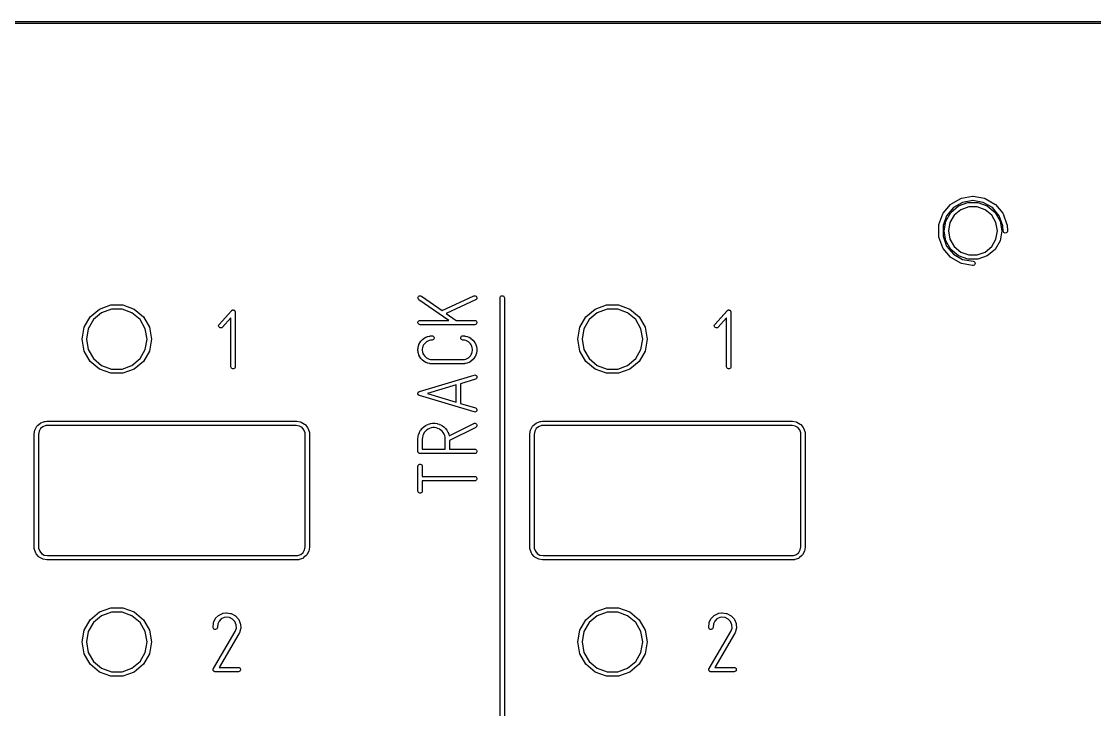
# Model space of a CAD drawing. Extents: x 10 to 493, y -203 to -71.
# Drawn here: x 52.76 to 102.24, y -102.81 to -71.07 of the extents above; entities that cross this region are included whole.
import ezdxf

# ---------------------------------------------------------------- set-up
doc = ezdxf.new("R2010")
doc.units = 0
doc.header["$MEASUREMENT"] = 0
doc.layers.add('BLACK', color=7, linetype='CONTINUOUS')

msp = doc.modelspace()

# ---------------------------------------------------------------- linework, layer by layer
at = {"layer": 'Black'}
for p, q in [((10.16, -71.07), (251.46, -71.07)), ((251.46, -71.17), (10.21, -71.17)), ((96.1046, -79.222), (96.6176, -79.1315)), ((96.6176, -79.1315), (96.6524, -79.1315)), ((96.6524, -79.1315), (97.1654, -79.222)), ((95.2594, -79.9157), (95.5942, -79.5167)), ((95.7361, -79.6587), (95.4239, -80.0308)), ((95.5942, -79.5167), (95.6208, -79.4943)), ((95.6169, -79.8757), (95.9705, -79.5791)), ((95.6208, -79.4943), (96.072, -79.2339)), ((96.1567, -79.4159), (95.7361, -79.6587)), ((95.9705, -79.5791), (96.4042, -79.4212)), ((96.439, -79.6182), (96.0705, -79.7523)), ((96.072, -79.2339), (96.1046, -79.222)), ((96.072, -79.2339), (96.072, -79.2339)), ((96.635, -79.3315), (96.1567, -79.4159)), ((96.4042, -79.4212), (96.8658, -79.4212)), ((96.831, -79.6182), (96.439, -79.6182)), ((97.1133, -79.4159), (96.635, -79.3315)), ((97.1995, -79.7523), (96.831, -79.6182)), ((96.8658, -79.4212), (97.2995, -79.5791)), ((97.5339, -79.6587), (97.1133, -79.4159)), ((97.1654, -79.222), (97.198, -79.2339)), ((97.198, -79.2339), (97.6492, -79.4943)), ((97.2995, -79.5791), (97.6531, -79.8757)), ((97.8461, -80.0308), (97.5339, -79.6587)), ((97.6492, -79.4943), (97.6758, -79.5167)), ((97.6758, -79.5167), (98.0106, -79.9157)), ((95.0638, -80.4353), (95.242, -79.9458)), ((95.242, -79.9458), (95.2594, -79.9157)), ((95.4239, -80.0308), (95.2578, -80.4872)), ((95.3861, -80.2755), (95.6169, -79.8757)), ((95.7701, -80.0043), (95.5741, -80.3439)), ((96.0705, -79.7523), (95.7701, -80.0043)), ((97.4999, -80.0043), (97.1995, -79.7523)), ((97.6959, -80.3439), (97.4999, -80.0043)), ((97.6531, -79.8757), (97.8839, -80.2755)), ((98.0137, -80.4914), (97.8461, -80.0308)), ((98.0106, -79.9157), (98.028, -79.9458)), ((98.028, -79.9458), (98.2062, -80.4353)), ((95.0578, -80.4695), (95.0638, -80.4353)), ((95.0578, -80.9905), (95.0578, -80.4695)), ((95.2578, -80.4872), (95.2578, -80.9728)), ((95.306, -80.73), (95.3861, -80.2755)), ((95.5741, -80.3439), (95.506, -80.73)), ((97.764, -80.73), (97.6959, -80.3439)), ((97.8839, -80.2755), (97.964, -80.73)), ((98.0354, -80.7387), (98.0137, -80.4914)), ((98.2062, -80.4353), (98.2084, -80.4482)), ((98.2084, -80.4482), (98.2118, -80.4608)), ((98.2118, -80.4608), (98.2346, -80.7213)), ((95.0638, -81.0247), (95.0578, -80.9905)), ((95.242, -81.5142), (95.0638, -81.0247)), ((95.2578, -80.9728), (95.4239, -81.4292)), ((95.3861, -81.1845), (95.306, -80.73)), ((95.506, -80.73), (95.5741, -81.1161)), ((95.5741, -81.1161), (95.7701, -81.4557)), ((97.4999, -81.4557), (97.6959, -81.1161)), ((97.6959, -81.1161), (97.764, -80.73)), ((97.964, -80.73), (97.8839, -81.1845)), ((98.0444, -80.7723), (98.0354, -80.7387)), ((98.0643, -80.8007), (98.0444, -80.7723)), ((98.0927, -80.8206), (98.0643, -80.8007)), ((98.1263, -80.8296), (98.0927, -80.8206)), ((98.1609, -80.8266), (98.1263, -80.8296)), ((98.1924, -80.8119), (98.1609, -80.8266)), ((98.2169, -80.7874), (98.1924, -80.8119)), ((98.2316, -80.7559), (98.2169, -80.7874)), ((98.2346, -80.7213), (98.2316, -80.7559)), ((95.2594, -81.5443), (95.242, -81.5142)), ((95.5942, -81.9433), (95.2594, -81.5443)), ((95.6169, -81.5843), (95.3861, -81.1845)), ((95.4239, -81.4292), (95.7361, -81.8013)), ((95.9705, -81.8809), (95.6169, -81.5843)), ((95.7701, -81.4557), (96.0705, -81.7077)), ((97.1995, -81.7077), (97.4999, -81.4557)), ((97.6531, -81.5843), (97.2995, -81.8809)), ((97.8839, -81.1845), (97.6531, -81.5843)), ((95.6208, -81.9657), (95.5942, -81.9433)), ((96.072, -82.2261), (95.6208, -81.9657)), ((95.7361, -81.8013), (96.1567, -82.0441)), ((96.4042, -82.0388), (95.9705, -81.8809)), ((96.0705, -81.7077), (96.439, -81.8418)), ((96.1567, -82.0441), (96.6524, -82.1315)), ((96.8658, -82.0388), (96.4042, -82.0388)), ((96.439, -81.8418), (96.831, -81.8418)), ((96.6524, -82.1315), (96.685, -82.1434)), ((96.685, -82.1434), (96.7116, -82.1657)), ((96.831, -81.8418), (97.1995, -81.7077)), ((97.2995, -81.8809), (96.8658, -82.0388)), ((96.1046, -82.238), (96.072, -82.2261)), ((96.6176, -82.3285), (96.1046, -82.238)), ((96.6524, -82.3285), (96.6176, -82.3285)), ((96.685, -82.3166), (96.6524, -82.3285)), ((96.7116, -82.2943), (96.685, -82.3166)), ((96.7116, -82.1657), (96.729, -82.1958)), ((96.729, -82.2642), (96.7116, -82.2943)), ((96.729, -82.1958), (96.735, -82.23)), ((96.735, -82.23), (96.729, -82.2642)), ((71.0403, -83.8158), (71.0491, -83.7822)), ((71.0435, -83.8504), (71.0403, -83.8158)), ((71.0584, -83.8818), (71.0435, -83.8504)), ((71.0491, -83.7822), (71.0689, -83.7537)), ((71.0831, -83.9062), (71.0584, -83.8818)), ((71.0689, -83.7537), (71.0973, -83.7336)), ((72.4579, -84.858), (71.0831, -83.9062)), ((71.0973, -83.7336), (71.1308, -83.7244)), ((71.1308, -83.7244), (71.1654, -83.7273)), ((71.1654, -83.7273), (71.1969, -83.7418)), ((71.1969, -83.7418), (72.1539, -84.4043)), ((72.1539, -84.4043), (73.6183, -83.7331)), ((73.7017, -83.9149), (72.3451, -84.5367)), ((73.6183, -83.7331), (73.6519, -83.7243)), ((73.6519, -83.7243), (73.6865, -83.7276)), ((73.6865, -83.7276), (73.7179, -83.7425)), ((73.7302, -83.8952), (73.7017, -83.9149)), ((73.7179, -83.7425), (73.7423, -83.7672)), ((73.7504, -83.8669), (73.7302, -83.8952)), ((73.7423, -83.7672), (73.7568, -83.7988)), ((73.7596, -83.8334), (73.7504, -83.8669)), ((73.7568, -83.7988), (73.7596, -83.8334)), ((74.83, -83.821), (74.836, -83.7868)), ((74.83, -137.795), (74.83, -83.821)), ((74.836, -83.7868), (74.8534, -83.7567)), ((74.8534, -83.7567), (74.88, -83.7344)), ((74.88, -83.7344), (74.9126, -83.7225)), ((74.9126, -83.7225), (74.9474, -83.7225)), ((74.9474, -83.7225), (74.98, -83.7344)), ((74.98, -83.7344), (75.0066, -83.7567)), ((75.0066, -83.7567), (75.024, -83.7868)), ((75.024, -83.7868), (75.03, -83.821)), ((75.03, -83.821), (75.03, -137.795)), ((55.9243, -84.6965), (56.35, -84.3394)), ((56.45, -84.5126), (56.0775, -84.8251)), ((56.35, -84.3394), (56.8722, -84.1493)), ((56.9069, -84.3463), (56.45, -84.5126)), ((56.8722, -84.1493), (57.4278, -84.1493)), ((57.3931, -84.3463), (56.9069, -84.3463)), ((57.85, -84.5126), (57.3931, -84.3463)), ((57.4278, -84.1493), (57.95, -84.3394)), ((58.2225, -84.8251), (57.85, -84.5126)), ((57.95, -84.3394), (58.3757, -84.6965)), ((61.8727, -85.0421), (62.4397, -84.4121)), ((62.4397, -84.4121), (62.452, -84.4025)), ((62.452, -84.4025), (62.464, -84.3924)), ((62.464, -84.3924), (62.4657, -84.3918)), ((62.4657, -84.3918), (62.467, -84.3907)), ((62.467, -84.3907), (62.4819, -84.3859)), ((62.4819, -84.3859), (62.4966, -84.3805)), ((62.4966, -84.3805), (62.4984, -84.3805)), ((62.4984, -84.3805), (62.5001, -84.38)), ((62.5001, -84.38), (62.5157, -84.3805)), ((62.5157, -84.3805), (62.5314, -84.3805)), ((62.5314, -84.3805), (62.533, -84.3811)), ((62.533, -84.3811), (62.5348, -84.3812)), ((62.5348, -84.3812), (62.5493, -84.387)), ((62.5493, -84.387), (62.564, -84.3924)), ((62.564, -84.3924), (62.5653, -84.3935)), ((62.5653, -84.3935), (62.567, -84.3942)), ((62.567, -84.3942), (62.5786, -84.4047)), ((62.5786, -84.4047), (62.5906, -84.4147)), ((62.5906, -84.4147), (62.5915, -84.4162)), ((62.5915, -84.4162), (62.5928, -84.4174)), ((62.5928, -84.4174), (62.6001, -84.4312)), ((62.6001, -84.4312), (62.608, -84.4448)), ((62.608, -84.4448), (62.6083, -84.4465)), ((62.6083, -84.4465), (62.6091, -84.4481)), ((62.6091, -84.4481), (62.6113, -84.4636)), ((62.6113, -84.4636), (62.614, -84.479)), ((62.614, -84.479), (62.614, -86.999)), ((72.3451, -84.5367), (72.8092, -84.858)), ((78.7843, -84.6965), (79.21, -84.3394)), ((79.31, -84.5126), (78.9375, -84.8251)), ((79.21, -84.3394), (79.7322, -84.1493)), ((79.7669, -84.3463), (79.31, -84.5126)), ((79.7322, -84.1493), (80.2878, -84.1493)), ((80.2531, -84.3463), (79.7669, -84.3463)), ((80.71, -84.5126), (80.2531, -84.3463)), ((80.2878, -84.1493), (80.81, -84.3394)), ((81.0825, -84.8251), (80.71, -84.5126)), ((80.81, -84.3394), (81.2357, -84.6965)), ((84.7327, -85.0421), (85.2997, -84.4121)), ((85.2997, -84.4121), (85.312, -84.4025)), ((85.312, -84.4025), (85.324, -84.3924)), ((85.324, -84.3924), (85.3257, -84.3918)), ((85.3257, -84.3918), (85.327, -84.3907)), ((85.327, -84.3907), (85.3419, -84.3859)), ((85.3419, -84.3859), (85.3566, -84.3805)), ((85.3566, -84.3805), (85.3584, -84.3805)), ((85.3584, -84.3805), (85.3601, -84.38)), ((85.3601, -84.38), (85.3757, -84.3805)), ((85.3757, -84.3805), (85.3914, -84.3805)), ((85.3914, -84.3805), (85.393, -84.3811)), ((85.393, -84.3811), (85.3948, -84.3812)), ((85.3948, -84.3812), (85.4093, -84.387)), ((85.4093, -84.387), (85.424, -84.3924)), ((85.424, -84.3924), (85.4253, -84.3935)), ((85.4253, -84.3935), (85.427, -84.3942)), ((85.427, -84.3942), (85.4386, -84.4047)), ((85.4386, -84.4047), (85.4506, -84.4147)), ((85.4506, -84.4147), (85.4515, -84.4162)), ((85.4515, -84.4162), (85.4528, -84.4174)), ((85.4528, -84.4174), (85.4601, -84.4312)), ((85.4601, -84.4312), (85.468, -84.4448)), ((85.468, -84.4448), (85.4683, -84.4465)), ((85.4683, -84.4465), (85.4691, -84.4481)), ((85.4691, -84.4481), (85.4713, -84.4636)), ((85.4713, -84.4636), (85.474, -84.479)), ((85.474, -84.479), (85.474, -86.999)), ((55.6465, -85.1778), (55.9243, -84.6965)), ((56.0775, -84.8251), (55.8344, -85.2462)), ((58.4656, -85.2462), (58.2225, -84.8251)), ((58.3757, -84.6965), (58.6535, -85.1778)), ((61.8471, -85.1055), (61.8543, -85.0716)), ((61.8519, -85.1399), (61.8471, -85.1055)), ((61.8543, -85.0716), (61.8727, -85.0421)), ((62.414, -84.7396), (62.0213, -85.1759)), ((62.414, -86.999), (62.414, -84.7396)), ((71.0415, -84.9406), (71.0534, -84.908)), ((71.0415, -84.9754), (71.0415, -84.9406)), ((71.0534, -85.008), (71.0415, -84.9754)), ((71.0534, -84.908), (71.0757, -84.8814)), ((71.0757, -85.0346), (71.0534, -85.008)), ((71.0757, -84.8814), (71.1058, -84.864)), ((71.1058, -85.052), (71.0757, -85.0346)), ((71.1058, -84.864), (71.14, -84.858)), ((71.14, -85.058), (71.1058, -85.052)), ((71.14, -84.858), (72.4579, -84.858)), ((72.778, -85.058), (71.14, -85.058)), ((73.66, -85.058), (72.778, -85.058)), ((72.8092, -84.858), (73.66, -84.858)), ((73.66, -84.858), (73.6942, -84.864)), ((73.6942, -85.052), (73.66, -85.058)), ((73.6942, -84.864), (73.7243, -84.8814)), ((73.7243, -85.0346), (73.6942, -85.052)), ((73.7243, -84.8814), (73.7466, -84.908)), ((73.7466, -85.008), (73.7243, -85.0346)), ((73.7466, -84.908), (73.7585, -84.9406)), ((73.7585, -84.9754), (73.7466, -85.008)), ((73.7585, -84.9406), (73.7585, -84.9754)), ((78.5065, -85.1778), (78.7843, -84.6965)), ((78.9375, -84.8251), (78.6944, -85.2462)), ((81.3256, -85.2462), (81.0825, -84.8251)), ((81.2357, -84.6965), (81.5135, -85.1778)), ((84.7071, -85.1055), (84.7143, -85.0716)), ((84.7119, -85.1399), (84.7071, -85.1055)), ((84.7143, -85.0716), (84.7327, -85.0421)), ((85.274, -84.7396), (84.8813, -85.1759)), ((85.274, -86.999), (85.274, -84.7396)), ((55.55, -85.725), (55.6465, -85.1778)), ((55.8344, -85.2462), (55.75, -85.725)), ((58.55, -85.725), (58.4656, -85.2462)), ((58.6535, -85.1778), (58.75, -85.725)), ((61.8682, -85.1706), (61.8519, -85.1399)), ((61.894, -85.1938), (61.8682, -85.1706)), ((61.9262, -85.2068), (61.894, -85.1938)), ((61.9609, -85.208), (61.9262, -85.2068)), ((61.994, -85.1973), (61.9609, -85.208)), ((62.0213, -85.1759), (61.994, -85.1973)), ((71.4123, -85.633), (71.4883, -85.603)), ((71.4883, -85.603), (71.4959, -85.6014)), ((71.4959, -85.6014), (71.503, -85.5984)), ((71.503, -85.5984), (71.583, -85.5804)), ((71.583, -85.5804), (71.5904, -85.5801)), ((71.5904, -85.5801), (71.5976, -85.5783)), ((71.5976, -85.5783), (71.6786, -85.5723)), ((71.6786, -85.5723), (71.7132, -85.5758)), ((71.7132, -85.5758), (71.7444, -85.5909)), ((71.7444, -85.5909), (71.7687, -85.6157)), ((73.0313, -85.6157), (73.0556, -85.5909)), ((73.0556, -85.5909), (73.0868, -85.5758)), ((73.0868, -85.5758), (73.1214, -85.5723)), ((73.1214, -85.5723), (73.2024, -85.5783)), ((73.2024, -85.5783), (73.2096, -85.5801)), ((73.2096, -85.5801), (73.217, -85.5804)), ((73.217, -85.5804), (73.297, -85.5984)), ((73.297, -85.5984), (73.3041, -85.6014)), ((73.3041, -85.6014), (73.3117, -85.603)), ((73.3117, -85.603), (73.3877, -85.633)), ((78.41, -85.725), (78.5065, -85.1778)), ((78.6944, -85.2462), (78.61, -85.725)), ((81.41, -85.725), (81.3256, -85.2462)), ((81.5135, -85.1778), (81.61, -85.725)), ((84.7282, -85.1706), (84.7119, -85.1399)), ((84.754, -85.1938), (84.7282, -85.1706)), ((84.7862, -85.2068), (84.754, -85.1938)), ((84.8209, -85.208), (84.7862, -85.2068)), ((84.854, -85.1973), (84.8209, -85.208)), ((84.8813, -85.1759), (84.854, -85.1973)), ((55.6465, -86.2722), (55.55, -85.725)), ((55.75, -85.725), (55.8344, -86.2038)), ((58.4656, -86.2038), (58.55, -85.725)), ((58.75, -85.725), (58.6535, -86.2722)), ((71.0431, -86.1622), (71.0551, -86.0822)), ((71.0551, -86.0822), (71.0575, -86.075)), ((71.0575, -86.075), (71.0584, -86.0676)), ((71.0584, -86.0676), (71.0824, -85.9896)), ((71.0824, -85.9896), (71.0857, -85.9832)), ((71.0857, -85.9832), (71.0876, -85.9762)), ((71.0876, -85.9762), (71.1226, -85.9022)), ((71.1226, -85.9022), (71.1272, -85.8957)), ((71.1272, -85.8957), (71.1306, -85.8884)), ((71.1306, -85.8884), (71.1766, -85.8214)), ((71.1766, -85.8214), (71.1818, -85.8161)), ((71.1818, -85.8161), (71.1859, -85.8098)), ((71.1859, -85.8098), (71.2419, -85.7498)), ((71.2419, -85.7498), (71.2475, -85.7456)), ((71.2475, -85.7456), (71.2521, -85.7403)), ((71.2715, -86.0553), (71.2518, -86.1192)), ((71.2521, -85.7403), (71.3151, -85.6893)), ((71.3, -85.995), (71.2715, -86.0553)), ((71.3372, -85.9408), (71.3, -85.995)), ((71.3151, -85.6893), (71.322, -85.6855)), ((71.322, -85.6855), (71.328, -85.6804)), ((71.328, -85.6804), (71.399, -85.6394)), ((71.3833, -85.8913), (71.3372, -85.9408)), ((71.4348, -85.8497), (71.3833, -85.8913)), ((71.399, -85.6394), (71.406, -85.6369)), ((71.406, -85.6369), (71.4123, -85.633)), ((71.4926, -85.8163), (71.4348, -85.8497)), ((71.5545, -85.7919), (71.4926, -85.8163)), ((71.6197, -85.7772), (71.5545, -85.7919)), ((71.6934, -85.7717), (71.6197, -85.7772)), ((71.727, -85.7632), (71.6934, -85.7717)), ((71.7558, -85.7436), (71.727, -85.7632)), ((71.7761, -85.7155), (71.7558, -85.7436)), ((71.7687, -85.6157), (71.7829, -85.6474)), ((71.7855, -85.682), (71.7761, -85.7155)), ((71.7829, -85.6474), (71.7855, -85.682)), ((73.0145, -85.682), (73.0171, -85.6474)), ((73.0239, -85.7155), (73.0145, -85.682)), ((73.0171, -85.6474), (73.0313, -85.6157)), ((73.0442, -85.7436), (73.0239, -85.7155)), ((73.0729, -85.7632), (73.0442, -85.7436)), ((73.1066, -85.7717), (73.0729, -85.7632)), ((73.1803, -85.7772), (73.1066, -85.7717)), ((73.2455, -85.7919), (73.1803, -85.7772)), ((73.3074, -85.8163), (73.2455, -85.7919)), ((73.3652, -85.8497), (73.3074, -85.8163)), ((73.4167, -85.8913), (73.3652, -85.8497)), ((73.3877, -85.633), (73.394, -85.6369)), ((73.394, -85.6369), (73.401, -85.6394)), ((73.401, -85.6394), (73.472, -85.6804)), ((73.4628, -85.9408), (73.4167, -85.8913)), ((73.5, -85.995), (73.4628, -85.9408)), ((73.472, -85.6804), (73.478, -85.6855)), ((73.478, -85.6855), (73.4849, -85.6893)), ((73.4849, -85.6893), (73.5479, -85.7403)), ((73.5285, -86.0553), (73.5, -85.995)), ((73.5482, -86.1192), (73.5285, -86.0553)), ((73.5479, -85.7403), (73.5525, -85.7456)), ((73.5525, -85.7456), (73.5581, -85.7498)), ((73.5581, -85.7498), (73.6141, -85.8098)), ((73.6141, -85.8098), (73.6182, -85.816)), ((73.6182, -85.816), (73.6234, -85.8214)), ((73.6234, -85.8214), (73.6694, -85.8884)), ((73.6694, -85.8884), (73.6728, -85.8957)), ((73.6728, -85.8957), (73.6774, -85.9022)), ((73.6774, -85.9022), (73.7124, -85.9762)), ((73.7124, -85.9762), (73.7143, -85.9832)), ((73.7143, -85.9832), (73.7176, -85.9896)), ((73.7176, -85.9896), (73.7416, -86.0676)), ((73.7416, -86.0676), (73.7425, -86.075)), ((73.7425, -86.075), (73.7449, -86.0822)), ((73.7449, -86.0822), (73.7569, -86.1622)), ((78.5065, -86.2722), (78.41, -85.725)), ((78.61, -85.725), (78.6944, -86.2038)), ((81.3256, -86.2038), (81.41, -85.725)), ((81.61, -85.725), (81.5135, -86.2722)), ((55.9243, -86.7535), (55.6465, -86.2722)), ((55.8344, -86.2038), (56.0775, -86.6249)), ((58.2225, -86.6249), (58.4656, -86.2038)), ((58.6535, -86.2722), (58.3757, -86.7535)), ((71.042, -86.177), (71.0433, -86.1696)), ((71.042, -86.259), (71.042, -86.177)), ((71.0433, -86.2664), (71.042, -86.259)), ((71.0433, -86.1696), (71.0431, -86.1622)), ((71.0431, -86.2738), (71.0433, -86.2664)), ((71.0551, -86.3538), (71.0431, -86.2738)), ((71.0575, -86.361), (71.0551, -86.3538)), ((71.0584, -86.3684), (71.0575, -86.361)), ((71.0824, -86.4464), (71.0584, -86.3684)), ((71.0857, -86.4528), (71.0824, -86.4464)), ((71.0876, -86.4598), (71.0857, -86.4528)), ((71.1226, -86.5338), (71.0876, -86.4598)), ((71.1272, -86.5403), (71.1226, -86.5338)), ((71.1306, -86.5476), (71.1272, -86.5403)), ((71.1766, -86.6146), (71.1306, -86.5476)), ((71.2518, -86.1192), (71.242, -86.1845)), ((71.242, -86.1845), (71.242, -86.2515)), ((71.242, -86.2515), (71.2518, -86.3168)), ((71.2518, -86.3168), (71.2715, -86.3807)), ((71.2715, -86.3807), (71.3, -86.441)), ((71.3, -86.441), (71.3372, -86.4952)), ((71.3372, -86.4952), (71.3833, -86.5447)), ((71.3833, -86.5447), (71.4348, -86.5863)), ((71.4348, -86.5863), (71.4926, -86.6197)), ((73.3074, -86.6197), (73.3652, -86.5863)), ((73.3652, -86.5863), (73.4167, -86.5447)), ((73.4167, -86.5447), (73.4628, -86.4952)), ((73.4628, -86.4952), (73.5, -86.441)), ((73.5, -86.441), (73.5285, -86.3807)), ((73.5285, -86.3807), (73.5482, -86.3168)), ((73.558, -86.1845), (73.5482, -86.1192)), ((73.5482, -86.3168), (73.558, -86.2515)), ((73.558, -86.2515), (73.558, -86.1845)), ((73.6694, -86.5476), (73.6234, -86.6146)), ((73.6728, -86.5403), (73.6694, -86.5476)), ((73.6774, -86.5338), (73.6728, -86.5403)), ((73.7124, -86.4598), (73.6774, -86.5338)), ((73.7143, -86.4528), (73.7124, -86.4598)), ((73.7176, -86.4464), (73.7143, -86.4528)), ((73.7416, -86.3684), (73.7176, -86.4464)), ((73.7425, -86.361), (73.7416, -86.3684)), ((73.7449, -86.3538), (73.7425, -86.361)), ((73.7569, -86.2738), (73.7449, -86.3538)), ((73.7569, -86.1622), (73.7567, -86.1696)), ((73.7567, -86.1696), (73.758, -86.177)), ((73.758, -86.259), (73.7567, -86.2664)), ((73.7567, -86.2664), (73.7569, -86.2738)), ((73.758, -86.177), (73.758, -86.259)), ((78.7843, -86.7535), (78.5065, -86.2722)), ((78.6944, -86.2038), (78.9375, -86.6249)), ((81.0825, -86.6249), (81.3256, -86.2038)), ((81.5135, -86.2722), (81.2357, -86.7535)), ((56.35, -87.1106), (55.9243, -86.7535)), ((56.0775, -86.6249), (56.45, -86.9374)), ((56.45, -86.9374), (56.9069, -87.1037)), ((57.3931, -87.1037), (57.85, -86.9374)), ((57.85, -86.9374), (58.2225, -86.6249)), ((58.3757, -86.7535), (57.95, -87.1106)), ((62.42, -87.0332), (62.414, -86.999)), ((62.4374, -87.0633), (62.42, -87.0332)), ((62.464, -87.0856), (62.4374, -87.0633)), ((62.4966, -87.0975), (62.464, -87.0856)), ((62.5314, -87.0975), (62.4966, -87.0975)), ((62.564, -87.0856), (62.5314, -87.0975)), ((62.5906, -87.0633), (62.564, -87.0856)), ((62.608, -87.0332), (62.5906, -87.0633)), ((62.614, -86.999), (62.608, -87.0332)), ((71.1818, -86.6199), (71.1766, -86.6146)), ((71.1859, -86.6262), (71.1818, -86.6199)), ((71.2419, -86.6862), (71.1859, -86.6262)), ((71.2475, -86.6904), (71.2419, -86.6862)), ((71.2521, -86.6957), (71.2475, -86.6904)), ((71.3151, -86.7467), (71.2521, -86.6957)), ((71.322, -86.7505), (71.3151, -86.7467)), ((71.328, -86.7556), (71.322, -86.7505)), ((71.399, -86.7966), (71.328, -86.7556)), ((71.406, -86.7991), (71.399, -86.7966)), ((71.4123, -86.803), (71.406, -86.7991)), ((71.4883, -86.833), (71.4123, -86.803)), ((71.4959, -86.8346), (71.4883, -86.833)), ((71.4926, -86.6197), (71.5545, -86.6441)), ((71.503, -86.8376), (71.4959, -86.8346)), ((71.583, -86.8556), (71.503, -86.8376)), ((71.5545, -86.6441), (71.6197, -86.6588)), ((71.5904, -86.8559), (71.583, -86.8556)), ((71.5976, -86.8577), (71.5904, -86.8559)), ((71.6786, -86.8637), (71.5976, -86.8577)), ((71.6197, -86.6588), (71.6897, -86.664)), ((71.6823, -86.8634), (71.6786, -86.8637)), ((71.686, -86.864), (71.6823, -86.8634)), ((73.114, -86.864), (71.686, -86.864)), ((71.6897, -86.664), (73.1103, -86.664)), ((73.1103, -86.664), (73.1803, -86.6588)), ((73.1177, -86.8634), (73.114, -86.864)), ((73.1214, -86.8637), (73.1177, -86.8634)), ((73.2024, -86.8577), (73.1214, -86.8637)), ((73.1803, -86.6588), (73.2455, -86.6441)), ((73.2096, -86.8559), (73.2024, -86.8577)), ((73.217, -86.8556), (73.2096, -86.8559)), ((73.297, -86.8376), (73.217, -86.8556)), ((73.2455, -86.6441), (73.3074, -86.6197)), ((73.3041, -86.8346), (73.297, -86.8376)), ((73.3117, -86.833), (73.3041, -86.8346)), ((73.3877, -86.803), (73.3117, -86.833)), ((73.394, -86.7991), (73.3877, -86.803)), ((73.401, -86.7966), (73.394, -86.7991)), ((73.472, -86.7556), (73.401, -86.7966)), ((73.478, -86.7505), (73.472, -86.7556)), ((73.4849, -86.7467), (73.478, -86.7505)), ((73.5479, -86.6957), (73.4849, -86.7467)), ((73.5525, -86.6904), (73.5479, -86.6957)), ((73.5581, -86.6862), (73.5525, -86.6904)), ((73.6141, -86.6262), (73.5581, -86.6862)), ((73.6182, -86.62), (73.6141, -86.6262)), ((73.6234, -86.6146), (73.6182, -86.62)), ((79.21, -87.1106), (78.7843, -86.7535)), ((78.9375, -86.6249), (79.31, -86.9374)), ((79.31, -86.9374), (79.7669, -87.1037)), ((80.2531, -87.1037), (80.71, -86.9374)), ((80.71, -86.9374), (81.0825, -86.6249)), ((81.2357, -86.7535), (80.81, -87.1106)), ((85.28, -87.0332), (85.274, -86.999)), ((85.2974, -87.0633), (85.28, -87.0332)), ((85.324, -87.0856), (85.2974, -87.0633)), ((85.3566, -87.0975), (85.324, -87.0856)), ((85.3914, -87.0975), (85.3566, -87.0975)), ((85.424, -87.0856), (85.3914, -87.0975)), ((85.4506, -87.0633), (85.424, -87.0856)), ((85.468, -87.0332), (85.4506, -87.0633)), ((85.474, -86.999), (85.468, -87.0332)), ((56.8722, -87.3007), (56.35, -87.1106)), ((57.4278, -87.3007), (56.8722, -87.3007)), ((56.9069, -87.1037), (57.3931, -87.1037)), ((57.95, -87.1106), (57.4278, -87.3007)), ((71.1113, -88.1382), (73.6313, -87.3822)), ((73.6887, -87.5738), (73.004, -87.7792)), ((73.6313, -87.3822), (73.6658, -87.3782)), ((73.6658, -87.3782), (73.6996, -87.3862)), ((73.7198, -87.5582), (73.6887, -87.5738)), ((73.6996, -87.3862), (73.7286, -87.4052)), ((73.7436, -87.5329), (73.7198, -87.5582)), ((73.7286, -87.4052), (73.7493, -87.4331)), ((73.7573, -87.501), (73.7436, -87.5329)), ((73.7493, -87.4331), (73.7593, -87.4663)), ((73.7593, -87.4663), (73.7573, -87.501)), ((79.7322, -87.3007), (79.21, -87.1106)), ((80.2878, -87.3007), (79.7322, -87.3007)), ((79.7669, -87.1037), (80.2531, -87.1037)), ((80.81, -87.1106), (80.2878, -87.3007)), ((72.804, -87.8392), (71.488, -88.234)), ((72.804, -88.6288), (72.804, -87.8392)), ((73.004, -87.7792), (73.004, -88.6888)), ((71.0407, -88.2223), (71.0423, -88.2168)), ((71.0414, -88.234), (71.0407, -88.2223)), ((71.0407, -88.2457), (71.0414, -88.234)), ((71.0423, -88.2512), (71.0407, -88.2457)), ((71.0423, -88.2168), (71.0427, -88.211)), ((71.0427, -88.257), (71.0423, -88.2512)), ((71.0427, -88.211), (71.0473, -88.2003)), ((71.0473, -88.2677), (71.0427, -88.257)), ((71.0473, -88.2003), (71.0507, -88.1891)), ((71.0507, -88.2789), (71.0473, -88.2677)), ((71.0507, -88.1891), (71.0541, -88.1844)), ((71.0541, -88.2836), (71.0507, -88.2789)), ((71.0541, -88.1844), (71.0564, -88.1791)), ((71.0564, -88.2889), (71.0541, -88.2836)), ((71.0564, -88.1791), (71.0644, -88.1706)), ((71.0644, -88.2974), (71.0564, -88.2889)), ((71.0644, -88.1706), (71.0714, -88.1612)), ((71.0714, -88.3068), (71.0644, -88.2974)), ((71.0714, -88.1612), (71.0763, -88.158)), ((71.0763, -88.31), (71.0714, -88.3068)), ((71.0763, -88.158), (71.0802, -88.1538)), ((71.0802, -88.3142), (71.0763, -88.31)), ((71.0802, -88.1538), (71.0907, -88.1486)), ((71.0907, -88.3194), (71.0802, -88.3142)), ((71.0907, -88.1486), (71.1004, -88.1422)), ((71.1004, -88.3258), (71.0907, -88.3194)), ((71.1004, -88.1422), (71.1061, -88.1408)), ((71.1061, -88.3272), (71.1004, -88.3258)), ((71.1061, -88.1408), (71.1113, -88.1382)), ((71.1113, -88.3298), (71.1061, -88.3272)), ((73.6313, -89.0858), (71.1113, -88.3298)), ((71.488, -88.234), (72.804, -88.6288)), ((73.004, -88.6888), (73.6887, -88.8942)), ((73.6887, -88.8942), (73.7198, -88.9098)), ((73.7286, -89.0628), (73.6996, -89.0818)), ((73.7198, -88.9098), (73.7436, -88.9351)), ((73.7493, -89.0349), (73.7286, -89.0628)), ((73.7436, -88.9351), (73.7573, -88.967)), ((73.7593, -89.0017), (73.7493, -89.0349)), ((73.7573, -88.967), (73.7593, -89.0017)), ((53.6558, -89.583), (53.819, -89.5236)), ((53.819, -89.5236), (53.8318, -89.5214)), ((53.8318, -89.5214), (53.8445, -89.518)), ((53.8445, -89.518), (53.9313, -89.5104)), ((53.9313, -89.5104), (53.9357, -89.5108)), ((53.9357, -89.5108), (53.94, -89.51)), ((53.94, -89.51), (65.44, -89.51)), ((65.44, -89.51), (65.4486, -89.5115)), ((65.4486, -89.5115), (65.4574, -89.5115)), ((65.4574, -89.5115), (65.6284, -89.5417)), ((65.6284, -89.5417), (65.661, -89.5536)), ((65.661, -89.5536), (65.8114, -89.6404)), ((73.6658, -89.0898), (73.6313, -89.0858)), ((73.6996, -89.0818), (73.6658, -89.0898)), ((76.5158, -89.583), (76.679, -89.5236)), ((76.679, -89.5236), (76.6918, -89.5214)), ((76.6918, -89.5214), (76.7045, -89.518)), ((76.7045, -89.518), (76.7913, -89.5104)), ((76.7913, -89.5104), (76.7957, -89.5108)), ((76.7957, -89.5108), (76.8, -89.51)), ((76.8, -89.51), (88.3, -89.51)), ((88.3, -89.51), (88.3086, -89.5115)), ((88.3086, -89.5115), (88.3174, -89.5115)), ((88.3174, -89.5115), (88.4884, -89.5417)), ((88.4884, -89.5417), (88.521, -89.5536)), ((88.521, -89.5536), (88.6714, -89.6404)), ((53.3415, -90.0926), (53.3717, -89.9216)), ((53.3717, -89.9216), (53.3734, -89.9169)), ((53.3734, -89.9169), (53.3836, -89.889)), ((53.3836, -89.889), (53.4704, -89.7386)), ((53.4704, -89.7386), (53.4927, -89.712)), ((53.4927, -89.712), (53.6257, -89.6004)), ((53.5656, -89.9737), (53.54, -90.1187)), ((53.6348, -89.8539), (53.5656, -89.9737)), ((53.6257, -89.6004), (53.6558, -89.583)), ((53.7408, -89.7649), (53.6348, -89.8539)), ((53.875, -89.7161), (53.7408, -89.7649)), ((53.9444, -89.71), (53.875, -89.7161)), ((65.4312, -89.71), (53.9444, -89.71)), ((65.5763, -89.7356), (65.4312, -89.71)), ((65.6961, -89.8048), (65.5763, -89.7356)), ((65.7851, -89.9108), (65.6961, -89.8048)), ((65.8339, -90.045), (65.7851, -89.9108)), ((65.8114, -89.6404), (65.838, -89.6627)), ((65.84, -90.1144), (65.8339, -90.045)), ((65.838, -89.6627), (65.9496, -89.7957)), ((65.9496, -89.7957), (65.967, -89.8258)), ((65.967, -89.8258), (66.0264, -89.989)), ((66.0264, -89.989), (66.0286, -90.0018)), ((66.0286, -90.0018), (66.032, -90.0145)), ((66.032, -90.0145), (66.0396, -90.1013)), ((71.0749, -90.1116), (71.1089, -90.0246)), ((71.1089, -90.0246), (71.1127, -90.0183)), ((71.1127, -90.0183), (71.1152, -90.0113)), ((71.1152, -90.0113), (71.1622, -89.9293)), ((71.1622, -89.9293), (71.1671, -89.9234)), ((71.1671, -89.9234), (71.1708, -89.9167)), ((71.1708, -89.9167), (71.2298, -89.8427)), ((71.2298, -89.8427), (71.2355, -89.8377)), ((71.2355, -89.8377), (71.24, -89.8317)), ((71.24, -89.8317), (71.309, -89.7677)), ((71.332, -90.0354), (71.2924, -90.1043)), ((71.309, -89.7677), (71.3154, -89.7636)), ((71.3154, -89.7636), (71.3208, -89.7583)), ((71.3208, -89.7583), (71.3988, -89.7053)), ((71.3815, -89.9732), (71.332, -90.0354)), ((71.4395, -89.9195), (71.3815, -89.9732)), ((71.3988, -89.7053), (71.406, -89.7021)), ((71.406, -89.7021), (71.4124, -89.6975)), ((71.4124, -89.6975), (71.4974, -89.6575)), ((71.5047, -89.8751), (71.4395, -89.9195)), ((71.4974, -89.6575), (71.5041, -89.6557)), ((71.5041, -89.6557), (71.5103, -89.6525)), ((71.5763, -89.8414), (71.5047, -89.8751)), ((71.5103, -89.6525), (71.6003, -89.6245)), ((71.6524, -89.8178), (71.5763, -89.8414)), ((71.6003, -89.6245), (71.6079, -89.6235)), ((71.6079, -89.6235), (71.6151, -89.6211)), ((71.6151, -89.6211), (71.7081, -89.6071)), ((71.7305, -89.806), (71.6524, -89.8178)), ((71.7081, -89.6071), (71.7156, -89.6073)), ((71.7156, -89.6073), (71.723, -89.606)), ((71.723, -89.606), (71.817, -89.606)), ((71.8095, -89.806), (71.7305, -89.806)), ((71.8876, -89.8178), (71.8095, -89.806)), ((71.817, -89.606), (71.8244, -89.6073)), ((71.8244, -89.6073), (71.8319, -89.6071)), ((71.8319, -89.6071), (71.9249, -89.6211)), ((71.9637, -89.8414), (71.8876, -89.8178)), ((71.9249, -89.6211), (71.9321, -89.6235)), ((71.9321, -89.6235), (71.9397, -89.6245)), ((71.9397, -89.6245), (72.0297, -89.6525)), ((72.0353, -89.8751), (71.9637, -89.8414)), ((72.0297, -89.6525), (72.0359, -89.6557)), ((72.1005, -89.9195), (72.0353, -89.8751)), ((72.0359, -89.6557), (72.0426, -89.6575)), ((72.0426, -89.6575), (72.1276, -89.6975)), ((72.1585, -89.9732), (72.1005, -89.9195)), ((72.1276, -89.6975), (72.134, -89.7021)), ((72.134, -89.7021), (72.1412, -89.7053)), ((72.1412, -89.7053), (72.2192, -89.7583)), ((72.208, -90.0354), (72.1585, -89.9732)), ((72.2476, -90.1043), (72.208, -90.0354)), ((72.2192, -89.7583), (72.2246, -89.7636)), ((72.2246, -89.7636), (72.231, -89.7677)), ((72.231, -89.7677), (72.3, -89.8317)), ((72.3, -89.8317), (72.3045, -89.8377)), ((72.3045, -89.8377), (72.3102, -89.8427)), ((72.3102, -89.8427), (72.3692, -89.9167)), ((72.3692, -89.9167), (72.3729, -89.9234)), ((72.3729, -89.9234), (72.3778, -89.9293)), ((72.3778, -89.9293), (72.4248, -90.0113)), ((72.4248, -90.0113), (72.4273, -90.0183)), ((72.4273, -90.0183), (72.4311, -90.0246)), ((72.4311, -90.0246), (72.4651, -90.1116)), ((72.4821, -90.1811), (73.6153, -89.6146)), ((73.7047, -89.7934), (72.5, -90.3958)), ((73.6153, -89.6146), (73.6486, -89.6047)), ((73.6486, -89.6047), (73.6832, -89.6067)), ((73.6832, -89.6067), (73.7151, -89.6205)), ((73.7326, -89.7728), (73.7047, -89.7934)), ((73.7151, -89.6205), (73.7403, -89.6444)), ((73.7518, -89.7438), (73.7326, -89.7728)), ((73.7403, -89.6444), (73.7558, -89.6755)), ((73.7598, -89.71), (73.7518, -89.7438)), ((73.7558, -89.6755), (73.7598, -89.71)), ((76.2015, -90.0926), (76.2317, -89.9216)), ((76.2317, -89.9216), (76.2334, -89.9169)), ((76.2334, -89.9169), (76.2436, -89.889)), ((76.2436, -89.889), (76.3304, -89.7386)), ((76.3304, -89.7386), (76.3527, -89.712)), ((76.3527, -89.712), (76.4857, -89.6004)), ((76.4256, -89.9737), (76.4, -90.1187)), ((76.4948, -89.8539), (76.4256, -89.9737)), ((76.4857, -89.6004), (76.5158, -89.583)), ((76.6008, -89.7649), (76.4948, -89.8539)), ((76.735, -89.7161), (76.6008, -89.7649)), ((76.8044, -89.71), (76.735, -89.7161)), ((88.2912, -89.71), (76.8044, -89.71)), ((88.4363, -89.7356), (88.2912, -89.71)), ((88.5561, -89.8048), (88.4363, -89.7356)), ((88.6451, -89.9108), (88.5561, -89.8048)), ((88.6939, -90.045), (88.6451, -89.9108)), ((88.6714, -89.6404), (88.698, -89.6627)), ((88.7, -90.1144), (88.6939, -90.045)), ((88.698, -89.6627), (88.8096, -89.7957)), ((88.8096, -89.7957), (88.827, -89.8258)), ((88.827, -89.8258), (88.8864, -89.989)), ((88.8864, -89.989), (88.8886, -90.0018)), ((88.8886, -90.0018), (88.892, -90.0145)), ((88.892, -90.0145), (88.8996, -90.1013)), ((53.34, -90.11), (53.3415, -90.1014)), ((53.34, -95.31), (53.34, -90.11)), ((53.3415, -90.1014), (53.3415, -90.0926)), ((53.54, -90.1187), (53.54, -95.3056)), ((65.84, -95.3012), (65.84, -90.1144)), ((66.0396, -90.1013), (66.0392, -90.1057)), ((66.0392, -90.1057), (66.04, -90.11)), ((66.04, -90.11), (66.04, -95.31)), ((71.04, -90.334), (71.0407, -90.3303)), ((71.04, -90.901), (71.04, -90.334)), ((71.0403, -90.3266), (71.0473, -90.2326)), ((71.0407, -90.3303), (71.0403, -90.3266)), ((71.0473, -90.2326), (71.0491, -90.2253)), ((71.0491, -90.2253), (71.0495, -90.2177)), ((71.0495, -90.2177), (71.0705, -90.1257)), ((71.0705, -90.1257), (71.0734, -90.1189)), ((71.0734, -90.1189), (71.0749, -90.1116)), ((71.2462, -90.2549), (71.24, -90.3377)), ((71.24, -90.3377), (71.24, -90.801)), ((71.2638, -90.1775), (71.2462, -90.2549)), ((71.2924, -90.1043), (71.2638, -90.1775)), ((72.2762, -90.1775), (72.2476, -90.1043)), ((72.2938, -90.2549), (72.2762, -90.1775)), ((72.3, -90.3377), (72.2938, -90.2549)), ((72.3, -90.801), (72.3, -90.3377)), ((72.4651, -90.1116), (72.4666, -90.1189)), ((72.4666, -90.1189), (72.4695, -90.1257)), ((72.4695, -90.1257), (72.4821, -90.1811)), ((72.5, -90.3958), (72.5, -90.801)), ((76.2, -90.11), (76.2015, -90.1014)), ((76.2, -95.31), (76.2, -90.11)), ((76.2015, -90.1014), (76.2015, -90.0926)), ((76.4, -90.1187), (76.4, -95.3056)), ((88.7, -95.3012), (88.7, -90.1144)), ((88.8996, -90.1013), (88.8992, -90.1057)), ((88.8992, -90.1057), (88.9, -90.11)), ((88.9, -90.11), (88.9, -95.31)), ((71.0415, -90.9096), (71.04, -90.901)), ((71.0415, -90.9184), (71.0415, -90.9096)), ((71.0445, -90.9266), (71.0415, -90.9184)), ((71.046, -90.9352), (71.0445, -90.9266)), ((71.0504, -90.9428), (71.046, -90.9352)), ((71.0534, -90.951), (71.0504, -90.9428)), ((71.059, -90.9577), (71.0534, -90.951)), ((71.0634, -90.9653), (71.059, -90.9577)), ((71.0701, -90.9709), (71.0634, -90.9653)), ((71.0757, -90.9776), (71.0701, -90.9709)), ((71.0833, -90.982), (71.0757, -90.9776)), ((71.09, -90.9876), (71.0833, -90.982)), ((71.0982, -90.9906), (71.09, -90.9876)), ((71.1058, -90.995), (71.0982, -90.9906)), ((71.1144, -90.9965), (71.1058, -90.995)), ((71.1226, -90.9995), (71.1144, -90.9965)), ((71.1314, -90.9995), (71.1226, -90.9995)), ((71.14, -91.001), (71.1314, -90.9995)), ((73.66, -91.001), (71.14, -91.001)), ((71.24, -90.801), (72.3, -90.801)), ((72.5, -90.801), (73.66, -90.801)), ((73.66, -90.801), (73.6942, -90.807)), ((73.6942, -90.995), (73.66, -91.001)), ((73.6942, -90.807), (73.7243, -90.8244)), ((73.7243, -90.9776), (73.6942, -90.995)), ((73.7243, -90.8244), (73.7466, -90.851)), ((73.7466, -90.951), (73.7243, -90.9776)), ((73.7466, -90.851), (73.7585, -90.8836)), ((73.7585, -90.9184), (73.7466, -90.951)), ((73.7585, -90.8836), (73.7585, -90.9184)), ((71.046, -91.5598), (71.0634, -91.5297)), ((71.0634, -91.5297), (71.09, -91.5074)), ((71.09, -91.5074), (71.1226, -91.4955)), ((71.1226, -91.4955), (71.1574, -91.4955)), ((71.1574, -91.4955), (71.19, -91.5074)), ((71.19, -91.5074), (71.2166, -91.5297)), ((71.2166, -91.5297), (71.234, -91.5598)), ((71.04, -91.594), (71.046, -91.5598)), ((71.04, -92.728), (71.04, -91.594)), ((71.234, -91.5598), (71.24, -91.594)), ((71.24, -91.594), (71.24, -92.061)), ((71.24, -92.061), (73.66, -92.061)), ((73.66, -92.261), (71.24, -92.261)), ((71.24, -92.261), (71.24, -92.728)), ((73.66, -92.061), (73.6942, -92.067)), ((73.6942, -92.255), (73.66, -92.261)), ((73.6942, -92.067), (73.7243, -92.0844)), ((73.7243, -92.2376), (73.6942, -92.255)), ((73.7243, -92.0844), (73.7466, -92.111)), ((73.7466, -92.211), (73.7243, -92.2376)), ((73.7466, -92.111), (73.7585, -92.1436)), ((73.7585, -92.1784), (73.7466, -92.211)), ((73.7585, -92.1436), (73.7585, -92.1784)), ((71.046, -92.7622), (71.04, -92.728)), ((71.0634, -92.7923), (71.046, -92.7622)), ((71.09, -92.8146), (71.0634, -92.7923)), ((71.1226, -92.8265), (71.09, -92.8146)), ((71.1574, -92.8265), (71.1226, -92.8265)), ((71.19, -92.8146), (71.1574, -92.8265)), ((71.2166, -92.7923), (71.19, -92.8146)), ((71.234, -92.7622), (71.2166, -92.7923)), ((71.24, -92.728), (71.234, -92.7622)), ((53.3408, -95.3143), (53.34, -95.31)), ((53.3404, -95.3187), (53.3408, -95.3143)), ((53.348, -95.4055), (53.3404, -95.3187)), ((53.3514, -95.4182), (53.348, -95.4055)), ((53.3536, -95.431), (53.3514, -95.4182)), ((53.413, -95.5942), (53.3536, -95.431)), ((53.54, -95.3056), (53.5461, -95.375)), ((53.5461, -95.375), (53.5949, -95.5092)), ((53.5949, -95.5092), (53.6839, -95.6152)), ((65.7452, -95.5661), (65.8144, -95.4463)), ((65.8144, -95.4463), (65.84, -95.3012)), ((66.0083, -95.4984), (65.9983, -95.5258)), ((66.0385, -95.3274), (66.0083, -95.4984)), ((66.04, -95.31), (66.0385, -95.3186)), ((66.0385, -95.3186), (66.0385, -95.3274)), ((76.2008, -95.3143), (76.2, -95.31)), ((76.2004, -95.3187), (76.2008, -95.3143)), ((76.208, -95.4055), (76.2004, -95.3187)), ((76.2114, -95.4182), (76.208, -95.4055)), ((76.2136, -95.431), (76.2114, -95.4182)), ((76.273, -95.5942), (76.2136, -95.431)), ((76.4, -95.3056), (76.4061, -95.375)), ((76.4061, -95.375), (76.4549, -95.5092)), ((76.4549, -95.5092), (76.5439, -95.6152)), ((88.6052, -95.5661), (88.6744, -95.4463)), ((88.6744, -95.4463), (88.7, -95.3012)), ((88.8683, -95.4984), (88.8583, -95.5258)), ((88.8985, -95.3274), (88.8683, -95.4984)), ((88.9, -95.31), (88.8985, -95.3186)), ((88.8985, -95.3186), (88.8985, -95.3274)), ((53.4304, -95.6243), (53.413, -95.5942)), ((53.542, -95.7573), (53.4304, -95.6243)), ((53.5686, -95.7796), (53.542, -95.7573)), ((53.719, -95.8664), (53.5686, -95.7796)), ((53.6839, -95.6152), (53.8037, -95.6844)), ((53.7516, -95.8783), (53.719, -95.8664)), ((53.9226, -95.9085), (53.7516, -95.8783)), ((53.8037, -95.6844), (53.9487, -95.71)), ((53.9314, -95.9085), (53.9226, -95.9085)), ((53.94, -95.91), (53.9314, -95.9085)), ((65.44, -95.91), (53.94, -95.91)), ((53.9487, -95.71), (65.4356, -95.71)), ((65.4356, -95.71), (65.505, -95.7039)), ((65.4443, -95.9092), (65.44, -95.91)), ((65.4487, -95.9096), (65.4443, -95.9092)), ((65.5355, -95.902), (65.4487, -95.9096)), ((65.505, -95.7039), (65.6392, -95.6551)), ((65.5482, -95.8986), (65.5355, -95.902)), ((65.561, -95.8964), (65.5482, -95.8986)), ((65.7242, -95.837), (65.561, -95.8964)), ((65.6392, -95.6551), (65.7452, -95.5661)), ((65.7409, -95.8274), (65.7242, -95.837)), ((65.7543, -95.8196), (65.7409, -95.8274)), ((65.8873, -95.708), (65.7543, -95.8196)), ((65.8997, -95.6932), (65.8873, -95.708)), ((65.9096, -95.6814), (65.8997, -95.6932)), ((65.9964, -95.531), (65.9096, -95.6814)), ((65.9983, -95.5258), (65.9964, -95.531)), ((76.2904, -95.6243), (76.273, -95.5942)), ((76.402, -95.7573), (76.2904, -95.6243)), ((76.4286, -95.7796), (76.402, -95.7573)), ((76.579, -95.8664), (76.4286, -95.7796)), ((76.5439, -95.6152), (76.6637, -95.6844)), ((76.6116, -95.8783), (76.579, -95.8664)), ((76.7826, -95.9085), (76.6116, -95.8783)), ((76.6637, -95.6844), (76.8088, -95.71)), ((76.7914, -95.9085), (76.7826, -95.9085)), ((76.8, -95.91), (76.7914, -95.9085)), ((88.3, -95.91), (76.8, -95.91)), ((76.8088, -95.71), (88.2956, -95.71)), ((88.2956, -95.71), (88.365, -95.7039)), ((88.3043, -95.9092), (88.3, -95.91)), ((88.3087, -95.9096), (88.3043, -95.9092)), ((88.3955, -95.902), (88.3087, -95.9096)), ((88.365, -95.7039), (88.4992, -95.6551)), ((88.4082, -95.8986), (88.3955, -95.902)), ((88.421, -95.8964), (88.4082, -95.8986)), ((88.5842, -95.837), (88.421, -95.8964)), ((88.4992, -95.6551), (88.6052, -95.5661)), ((88.6009, -95.8274), (88.5842, -95.837)), ((88.6143, -95.8196), (88.6009, -95.8274)), ((88.7473, -95.708), (88.6143, -95.8196)), ((88.7597, -95.6932), (88.7473, -95.708)), ((88.7696, -95.6814), (88.7597, -95.6932)), ((88.8564, -95.531), (88.7696, -95.6814)), ((88.8583, -95.5258), (88.8564, -95.531)), ((55.9243, -98.6665), (56.35, -98.3094)), ((56.35, -98.3094), (56.8722, -98.1193)), ((56.9069, -98.3163), (56.45, -98.4826)), ((56.8722, -98.1193), (57.4278, -98.1193)), ((57.3931, -98.3163), (56.9069, -98.3163)), ((57.85, -98.4826), (57.3931, -98.3163)), ((57.4278, -98.1193), (57.95, -98.3094)), ((57.95, -98.3094), (58.3757, -98.6665)), ((61.7109, -98.6016), (61.8381, -98.4735)), ((61.8381, -98.4735), (61.8665, -98.4535)), ((61.8665, -98.4535), (62.0299, -98.3765)), ((62.0299, -98.3765), (62.044, -98.3727)), ((62.044, -98.3727), (62.0579, -98.3681)), ((62.0579, -98.3681), (62.1804, -98.3501)), ((62.1804, -98.3501), (62.194, -98.3505)), ((62.194, -98.3505), (62.2076, -98.3498)), ((62.2076, -98.3498), (62.3968, -98.3739)), ((62.3968, -98.3739), (62.4133, -98.379)), ((62.4133, -98.379), (62.4299, -98.3842)), ((62.4299, -98.3842), (62.5994, -98.4715)), ((62.5994, -98.4715), (62.6184, -98.4859)), ((78.7843, -98.6665), (79.21, -98.3094)), ((79.21, -98.3094), (79.7322, -98.1193)), ((79.7669, -98.3163), (79.31, -98.4826)), ((79.7322, -98.1193), (80.2878, -98.1193)), ((80.2531, -98.3163), (79.7669, -98.3163)), ((80.71, -98.4826), (80.2531, -98.3163)), ((80.2878, -98.1193), (80.81, -98.3094)), ((80.81, -98.3094), (81.2357, -98.6665)), ((84.5709, -98.6016), (84.6981, -98.4735)), ((84.6981, -98.4735), (84.7265, -98.4535)), ((84.7265, -98.4535), (84.8899, -98.3765)), ((84.8899, -98.3765), (84.904, -98.3727)), ((84.904, -98.3727), (84.9179, -98.3681)), ((84.9179, -98.3681), (85.0404, -98.3501)), ((85.0404, -98.3501), (85.054, -98.3505)), ((85.054, -98.3505), (85.0676, -98.3498)), ((85.0676, -98.3498), (85.2568, -98.3739)), ((85.2568, -98.3739), (85.2733, -98.379)), ((85.2733, -98.379), (85.2899, -98.3842)), ((85.2899, -98.3842), (85.4594, -98.4715)), ((85.4594, -98.4715), (85.4784, -98.4859)), ((55.6465, -99.1478), (55.9243, -98.6665)), ((56.0775, -98.7951), (55.8344, -99.2162)), ((56.45, -98.4826), (56.0775, -98.7951)), ((58.2225, -98.7951), (57.85, -98.4826)), ((58.4656, -99.2162), (58.2225, -98.7951)), ((58.3757, -98.6665), (58.6535, -99.1478)), ((61.5913, -99.0076), (61.6064, -98.8277)), ((61.6064, -98.8277), (61.6153, -98.7941)), ((61.6153, -98.7941), (61.691, -98.6302)), ((61.691, -98.6302), (61.704, -98.6115)), ((61.704, -98.6115), (61.7109, -98.6016)), ((61.8043, -98.862), (61.7906, -99.0244)), ((61.8652, -98.73), (61.8043, -98.862)), ((61.9676, -98.6269), (61.8652, -98.73)), ((62.1017, -98.5638), (61.9676, -98.6269)), ((62.196, -98.5499), (62.1017, -98.5638)), ((62.354, -98.57), (62.196, -98.5499)), ((62.4922, -98.6412), (62.354, -98.57)), ((62.5977, -98.7553), (62.4922, -98.6412)), ((62.6578, -98.8986), (62.5977, -98.7553)), ((62.6184, -98.4859), (62.6271, -98.4925)), ((62.6271, -98.4925), (62.7565, -98.6325)), ((62.6652, -99.0538), (62.6578, -98.8986)), ((62.7565, -98.6325), (62.7753, -98.6617)), ((62.7753, -98.6617), (62.849, -98.8375)), ((62.849, -98.8375), (62.8567, -98.8714)), ((62.8567, -98.8714), (62.8658, -99.0619)), ((78.5065, -99.1478), (78.7843, -98.6665)), ((78.9375, -98.7951), (78.6944, -99.2162)), ((79.31, -98.4826), (78.9375, -98.7951)), ((81.0825, -98.7951), (80.71, -98.4826)), ((81.3256, -99.2162), (81.0825, -98.7951)), ((81.2357, -98.6665), (81.5135, -99.1478)), ((84.4513, -99.0076), (84.4664, -98.8277)), ((84.4664, -98.8277), (84.4753, -98.7941)), ((84.4753, -98.7941), (84.551, -98.6302)), ((84.551, -98.6302), (84.564, -98.6115)), ((84.564, -98.6115), (84.5709, -98.6016)), ((84.6643, -98.862), (84.6506, -99.0244)), ((84.7252, -98.73), (84.6643, -98.862)), ((84.8276, -98.6269), (84.7252, -98.73)), ((84.9617, -98.5638), (84.8276, -98.6269)), ((85.056, -98.5499), (84.9617, -98.5638)), ((85.214, -98.57), (85.056, -98.5499)), ((85.3522, -98.6412), (85.214, -98.57)), ((85.4577, -98.7553), (85.3522, -98.6412)), ((85.5178, -98.8986), (85.4577, -98.7553)), ((85.4784, -98.4859), (85.4871, -98.4925)), ((85.4871, -98.4925), (85.6165, -98.6325)), ((85.5252, -99.0538), (85.5178, -98.8986)), ((85.6165, -98.6325), (85.6353, -98.6617)), ((85.6353, -98.6617), (85.709, -98.8375)), ((85.709, -98.8375), (85.7167, -98.8714)), ((85.7167, -98.8714), (85.7258, -99.0619)), ((55.55, -99.695), (55.6465, -99.1478)), ((55.8344, -99.2162), (55.75, -99.695)), ((58.55, -99.695), (58.4656, -99.2162)), ((58.6535, -99.1478), (58.75, -99.695)), ((61.5945, -99.0422), (61.5913, -99.0076)), ((61.6093, -99.0737), (61.5945, -99.0422)), ((61.605, -100.918), (62.612, -99.2187)), ((61.6339, -99.0981), (61.6093, -99.0737)), ((61.6655, -99.1127), (61.6339, -99.0981)), ((61.7001, -99.1156), (61.6655, -99.1127)), ((61.7336, -99.1065), (61.7001, -99.1156)), ((61.762, -99.0865), (61.7336, -99.1065)), ((61.7818, -99.0579), (61.762, -99.0865)), ((61.7906, -99.0244), (61.7818, -99.0579)), ((62.785, -99.319), (61.8665, -100.869)), ((62.612, -99.2187), (62.6168, -99.2098)), ((62.6168, -99.2098), (62.6652, -99.0538)), ((62.7857, -99.3171), (62.785, -99.319)), ((62.787, -99.3156), (62.7857, -99.3171)), ((62.7974, -99.2963), (62.787, -99.3156)), ((62.8005, -99.2871), (62.7974, -99.2963)), ((62.8049, -99.2784), (62.8005, -99.2871)), ((62.8615, -99.0963), (62.8049, -99.2784)), ((62.8658, -99.0619), (62.8615, -99.0963)), ((78.41, -99.695), (78.5065, -99.1478)), ((78.6944, -99.2162), (78.61, -99.695)), ((81.41, -99.695), (81.3256, -99.2162)), ((81.5135, -99.1478), (81.61, -99.695)), ((84.4545, -99.0422), (84.4513, -99.0076)), ((84.4693, -99.0737), (84.4545, -99.0422)), ((84.465, -100.918), (85.472, -99.2187)), ((84.4939, -99.0981), (84.4693, -99.0737)), ((84.5255, -99.1127), (84.4939, -99.0981)), ((84.5601, -99.1156), (84.5255, -99.1127)), ((84.5936, -99.1065), (84.5601, -99.1156)), ((84.622, -99.0865), (84.5936, -99.1065)), ((84.6418, -99.0579), (84.622, -99.0865)), ((84.6506, -99.0244), (84.6418, -99.0579)), ((85.645, -99.319), (84.7265, -100.869)), ((85.472, -99.2187), (85.4768, -99.2098)), ((85.4768, -99.2098), (85.5252, -99.0538)), ((85.6457, -99.3171), (85.645, -99.319)), ((85.647, -99.3156), (85.6457, -99.3171)), ((85.6574, -99.2963), (85.647, -99.3156)), ((85.6605, -99.2871), (85.6574, -99.2963)), ((85.6649, -99.2784), (85.6605, -99.2871)), ((85.7215, -99.0963), (85.6649, -99.2784)), ((85.7258, -99.0619), (85.7215, -99.0963)), ((55.6465, -100.242), (55.55, -99.695)), ((55.75, -99.695), (55.8344, -100.174)), ((58.4656, -100.174), (58.55, -99.695)), ((58.75, -99.695), (58.6535, -100.242)), ((78.5065, -100.242), (78.41, -99.695)), ((78.61, -99.695), (78.6944, -100.174)), ((81.3256, -100.174), (81.41, -99.695)), ((81.61, -99.695), (81.5135, -100.242)), ((55.9243, -100.723), (55.6465, -100.242)), ((55.8344, -100.174), (56.0775, -100.595)), ((58.2225, -100.595), (58.4656, -100.174)), ((58.6535, -100.242), (58.3757, -100.723)), ((78.7843, -100.723), (78.5065, -100.242)), ((78.6944, -100.174), (78.9375, -100.595)), ((81.0825, -100.595), (81.3256, -100.174)), ((81.5135, -100.242), (81.2357, -100.723)), ((56.35, -101.081), (55.9243, -100.723)), ((56.0775, -100.595), (56.45, -100.907)), ((56.45, -100.907), (56.9069, -101.074)), ((57.3931, -101.074), (57.85, -100.907)), ((57.85, -100.907), (58.2225, -100.595)), ((58.3757, -100.723), (57.95, -101.081)), ((61.5925, -100.952), (61.5927, -100.951)), ((61.5925, -100.968), (61.5925, -100.952)), ((61.5927, -100.951), (61.5986, -100.935)), ((61.5927, -100.951), (61.5927, -100.951)), ((61.5986, -100.935), (61.6044, -100.919)), ((61.6044, -100.919), (61.6048, -100.919)), ((61.6048, -100.919), (61.605, -100.918)), ((61.8665, -100.869), (62.762, -100.869)), ((62.762, -100.869), (62.7962, -100.875)), ((62.7962, -100.875), (62.8263, -100.892)), ((62.8263, -100.892), (62.8486, -100.919)), ((62.8486, -100.919), (62.8605, -100.952)), ((62.8605, -100.952), (62.8605, -100.986)), ((79.21, -101.081), (78.7843, -100.723)), ((78.9375, -100.595), (79.31, -100.907)), ((79.31, -100.907), (79.7669, -101.074)), ((80.2531, -101.074), (80.71, -100.907)), ((80.71, -100.907), (81.0825, -100.595)), ((81.2357, -100.723), (80.81, -101.081)), ((84.4525, -100.952), (84.4527, -100.951)), ((84.4525, -100.968), (84.4525, -100.952)), ((84.4527, -100.951), (84.4586, -100.935)), ((84.4527, -100.951), (84.4527, -100.951)), ((84.4586, -100.935), (84.4644, -100.919)), ((84.4644, -100.919), (84.4648, -100.919)), ((84.4648, -100.919), (84.465, -100.918)), ((84.7265, -100.869), (85.622, -100.869)), ((85.622, -100.869), (85.6562, -100.875)), ((85.6562, -100.875), (85.6863, -100.892)), ((85.6863, -100.892), (85.7086, -100.919)), ((85.7086, -100.919), (85.7205, -100.952)), ((85.7205, -100.952), (85.7205, -100.986)), ((56.8722, -101.271), (56.35, -101.081)), ((57.4278, -101.271), (56.8722, -101.271)), ((56.9069, -101.074), (57.3931, -101.074)), ((57.95, -101.081), (57.4278, -101.271)), ((61.5923, -100.985), (61.5925, -100.968)), ((61.5925, -100.986), (61.5923, -100.985)), ((61.5983, -101.002), (61.5925, -100.986)), ((61.5925, -100.986), (61.5925, -100.986)), ((61.6038, -101.018), (61.5983, -101.002)), ((61.6042, -101.018), (61.6038, -101.018)), ((61.6044, -101.019), (61.6042, -101.018)), ((61.6152, -101.032), (61.6044, -101.019)), ((61.6259, -101.045), (61.6152, -101.032)), ((61.6264, -101.045), (61.6259, -101.045)), ((61.6267, -101.046), (61.6264, -101.045)), ((61.6412, -101.054), (61.6267, -101.046)), ((61.6557, -101.063), (61.6412, -101.054)), ((61.6563, -101.063), (61.6557, -101.063)), ((61.6568, -101.063), (61.6563, -101.063)), ((61.6733, -101.066), (61.6568, -101.063)), ((61.6899, -101.069), (61.6733, -101.066)), ((61.6904, -101.069), (61.6899, -101.069)), ((61.691, -101.069), (61.6904, -101.069)), ((62.762, -101.069), (61.691, -101.069)), ((62.7962, -101.063), (62.762, -101.069)), ((62.8263, -101.046), (62.7962, -101.063)), ((62.8486, -101.019), (62.8263, -101.046)), ((62.8605, -100.986), (62.8486, -101.019)), ((79.7322, -101.271), (79.21, -101.081)), ((80.2878, -101.271), (79.7322, -101.271)), ((79.7669, -101.074), (80.2531, -101.074)), ((80.81, -101.081), (80.2878, -101.271)), ((84.4523, -100.985), (84.4525, -100.968)), ((84.4525, -100.986), (84.4523, -100.985)), ((84.4583, -101.002), (84.4525, -100.986)), ((84.4525, -100.986), (84.4525, -100.986)), ((84.4638, -101.018), (84.4583, -101.002)), ((84.4642, -101.018), (84.4638, -101.018)), ((84.4644, -101.019), (84.4642, -101.018)), ((84.4752, -101.032), (84.4644, -101.019)), ((84.4859, -101.045), (84.4752, -101.032)), ((84.4864, -101.045), (84.4859, -101.045)), ((84.4867, -101.046), (84.4864, -101.045)), ((84.5012, -101.054), (84.4867, -101.046)), ((84.5157, -101.063), (84.5012, -101.054)), ((84.5163, -101.063), (84.5157, -101.063)), ((84.5168, -101.063), (84.5163, -101.063)), ((84.5333, -101.066), (84.5168, -101.063)), ((84.5499, -101.069), (84.5333, -101.066)), ((84.5504, -101.069), (84.5499, -101.069)), ((84.551, -101.069), (84.5504, -101.069)), ((85.622, -101.069), (84.551, -101.069)), ((85.6562, -101.063), (85.622, -101.069)), ((85.6863, -101.046), (85.6562, -101.063)), ((85.7086, -101.019), (85.6863, -101.046)), ((85.7205, -100.986), (85.7086, -101.019))]:
    msp.add_line(p, q, dxfattribs=at)

doc.saveas('drawing.dxf')
